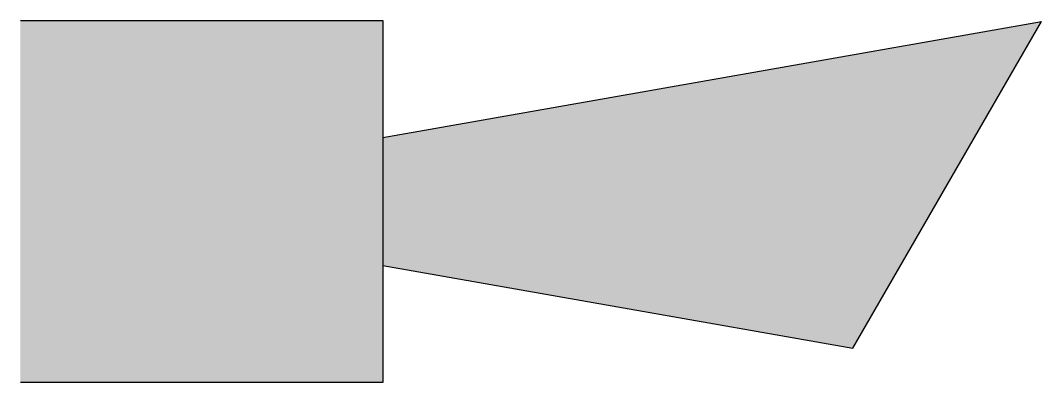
# Model space of a CAD drawing. Header units: millimetres. Extents: x 0 to 8.46, y -1.5 to 1.5.
import ezdxf

# ---------------------------------------------------------------- set-up
doc = ezdxf.new("R2010")
doc.units = ezdxf.units.MM

msp = doc.modelspace()

# ---------------------------------------------------------------- linework, layer by layer
at = {"linetype": 'Continuous', "transparency": 33554687}
for p, q in [((0, 1.5), (3, 1.5)), ((3, 1.5), (3, -1.5)), ((3, 0.529), (8.4563, 1.4911)), ((6.8937, -1.2155), (8.4563, 1.4911)), ((3, -0.529), (6.8937, -1.2155)), ((3, -1.5), (0, -1.5))]:
    msp.add_line(p, q, dxfattribs=at)
at = {"transparency": 33554687}
for points in [[(3, -1.5), (0, -1.5), (3, 1.5), (0, 1.5)], [(3, -0.529), (6.8937, -1.2155), (3, 0.529), (8.4563, 1.4911)]]:
    msp.add_solid(points, dxfattribs=at)

doc.saveas('drawing.dxf')
